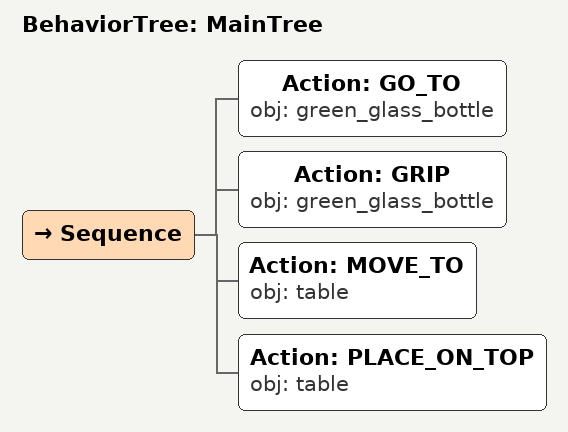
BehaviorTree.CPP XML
<root main_tree_to_execute="MainTree">
  <BehaviorTree ID="MainTree">
    <Sequence>
      <!-- Go to green_glass_bottle -->
      <Action ID="GO_TO" obj="green_glass_bottle" />
      <!-- Grip green_glass_bottle -->
      <Action ID="GRIP" obj="green_glass_bottle" />
      <!-- Move to table -->
      <Action ID="MOVE_TO" obj="table" />
      <!-- Place on table (nearby clear spot) -->
      <Action ID="PLACE_ON_TOP" obj="table" />
    </Sequence>
  </BehaviorTree>
</root>
